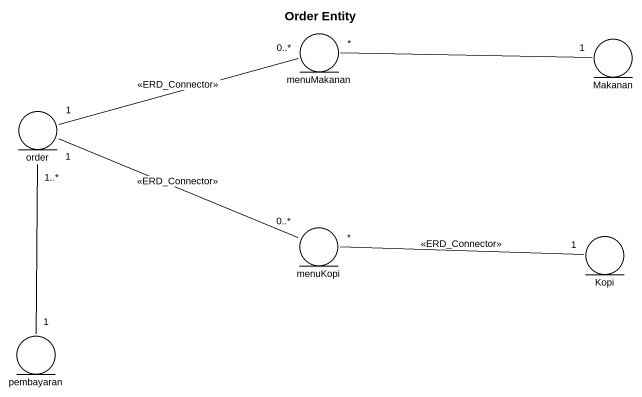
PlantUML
@startuml
title Order Entity
entity menuMakanan
entity Makanan
entity order
entity menuKopi
entity Kopi
entity pembayaran
menuMakanan "*" -right- "1" Makanan
order "1" -right- "0..*" menuMakanan : <<ERD_Connector>>
order "1" -right- "0..*" menuKopi : <<ERD_Connector>>
menuKopi "*" -right- "1" Kopi : <<ERD_Connector>>
pembayaran "1" -up- "1..*" order
@enduml
